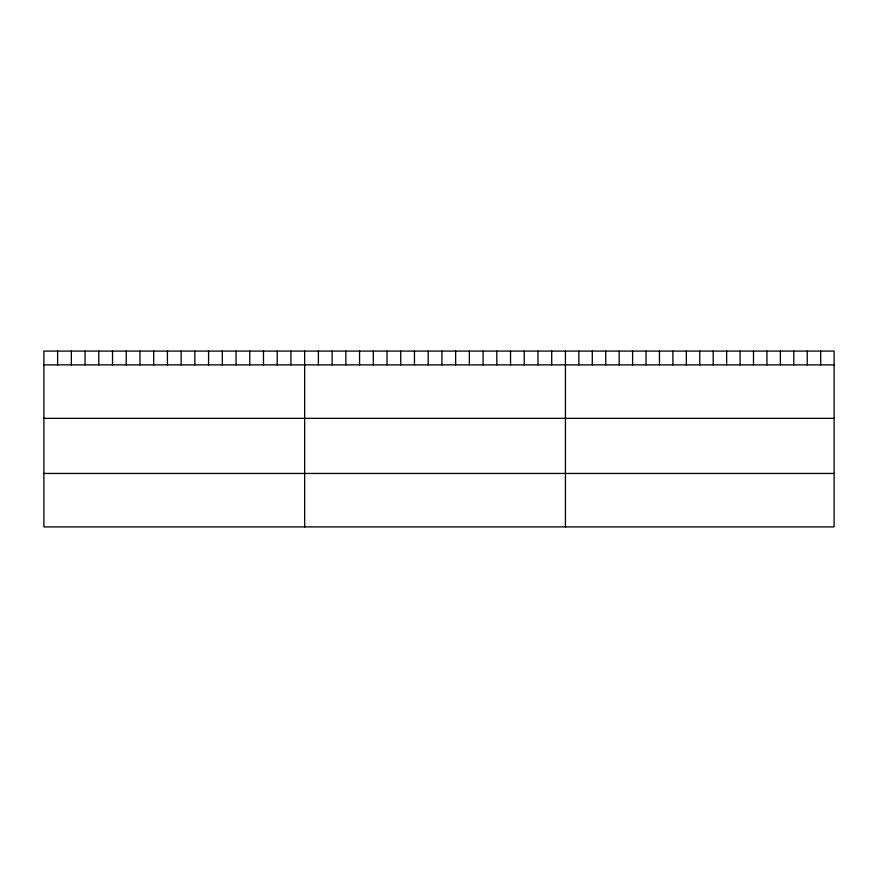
<?xml version="1.0" encoding="UTF-8"?>
<svg xmlns="http://www.w3.org/2000/svg" width="878" height="878" viewBox="0 0 878 878"><rect width="100%" height="100%" fill="white"/><g stroke="black" fill="none" stroke-linecap="round" stroke-linejoin="round"><path stroke-width="1.32" d="M834.1 364.875L834.1 526.91L43.9 526.91L43.9 351.09L834.1 351.09L834.1 364.875L43.9 364.875M43.9 418.345L834.1 418.345M43.9 473.44L834.1 473.44M820.667 351.09L820.667 364.875M807.233 351.09L807.233 364.875M793.8 351.09L793.8 364.875M780.366 351.09L780.366 364.875M766.933 351.09L766.933 364.875M753.5 351.09L753.5 364.875M740.066 351.09L740.066 364.875M726.633 351.09L726.633 364.875M713.199 351.09L713.199 364.875M699.766 351.09L699.766 364.875M686.333 351.09L686.333 364.875M672.899 351.09L672.899 364.875M659.466 351.09L659.466 364.875M646.032 351.09L646.032 364.875M632.599 351.09L632.599 364.875M619.166 351.09L619.166 364.875M605.732 351.09L605.732 364.875M592.299 351.09L592.299 364.875M578.865 351.09L578.865 364.875M565.432 351.09L565.432 526.91M551.702 351.09L551.702 364.875M537.984 351.09L537.984 364.875M524.254 351.09L524.254 364.875M510.535 351.09L510.535 364.875M496.805 351.09L496.805 364.875M483.087 351.09L483.087 364.875M469.357 351.09L469.357 364.875M455.638 351.09L455.638 364.875M441.908 351.09L441.908 364.875M428.19 351.09L428.19 364.875M414.46 351.09L414.46 364.875M400.741 351.09L400.741 364.875M387.011 351.09L387.011 364.875M373.293 351.09L373.293 364.875M359.563 351.09L359.563 364.875M345.844 351.09L345.844 364.875M332.114 351.09L332.114 364.875M318.396 351.09L318.396 364.875M304.666 351.09L304.666 526.91M290.936 351.09L290.936 364.875M277.218 351.09L277.218 364.875M263.488 351.09L263.488 364.875M249.769 351.09L249.769 364.875M236.039 351.09L236.039 364.875M222.321 351.09L222.321 364.875M208.591 351.09L208.591 364.875M194.872 351.09L194.872 364.875M181.142 351.09L181.142 364.875M167.424 351.09L167.424 364.875M153.694 351.09L153.694 364.875M139.975 351.09L139.975 364.875M126.245 351.09L126.245 364.875M112.527 351.09L112.527 364.875M98.797 351.09L98.797 364.875M85.078 351.09L85.078 364.875M71.348 351.09L71.348 364.875M57.63 351.09L57.63 364.875"/></g></svg>
